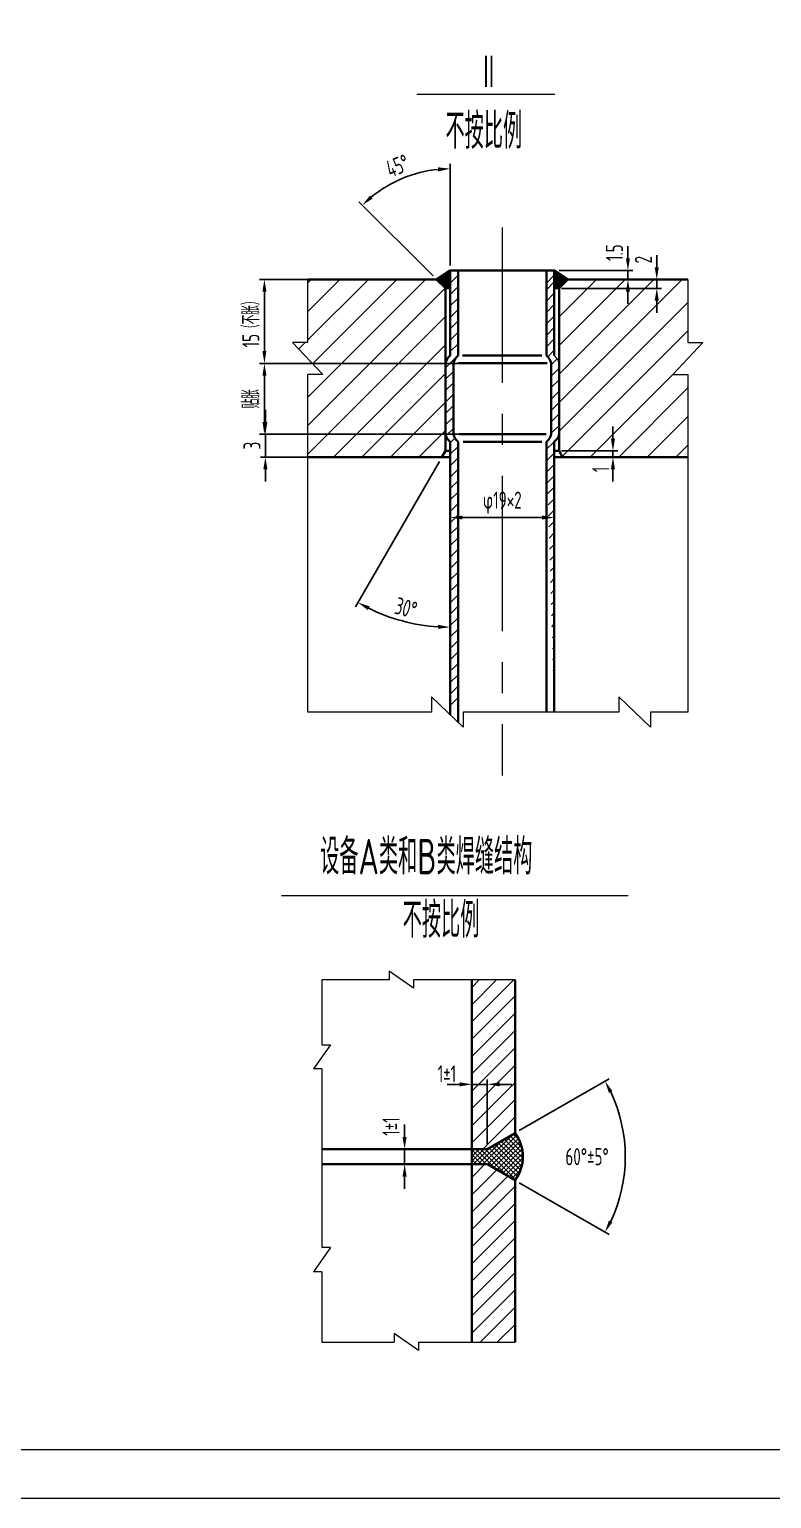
# Model space of a CAD drawing. Header units: millimetres. Extents: x -11011 to -6806, y 481 to 3451.
# Drawn here: x -10079 to -9320, y 481 to 1984 of the extents above; entities that cross this region are included whole.
import ezdxf

# ---------------------------------------------------------------- set-up
doc = ezdxf.new("R2010")
doc.units = ezdxf.units.MM
doc.header["$MEASUREMENT"] = 0
doc.header["$PDMODE"] = 3
doc.header["$PDSIZE"] = 5
doc.linetypes.add('ACAD_ISO04W100', pattern=[30, 24, -3, 0, -3])
doc.linetypes.add('CENTER', pattern=[50.8, 31.75, -6.35, 6.35, -6.35])
doc.layers.get('Defpoints').update_dxf_attribs({"linetype": 'CONTINUOUS'})
for name, color, linetype, lineweight in [('中心线', 1, 'ACAD_ISO04W100', 18), ('粗实线', 4, 'CONTINUOUS', 70), ('细实线', 7, 'CONTINUOUS', 18)]:
    doc.layers.add(name, color=color, linetype=linetype, lineweight=lineweight)
doc.styles.add('HGCAD', font='gbenor.shx', dxfattribs={"width": 0.75, "bigfont": 'gbcbig.shx'})
doc.dimstyles.new('HGCAD$0', dxfattribs={"dimscale": 5, "dimtxt": 3.5, "dimasz": 2.5, "dimexe": 1, "dimexo": 1, "dimgap": 1, "dimtad": 1, "dimdec": 0, "dimdsep": 46, "dimtxsty": 'HGCAD', "dimcen": 0, "dimadec": 0, "dimazin": 0, "dimtfac": 1, "dimtdec": 0, "dimtix": 1, "dimtmove": 2, "dimatfit": 0, "dimfxl": 0, "dimtolj": 1, "dimarcsym": 0})
doc.dimstyles.new('HGCAD$2', dxfattribs={"dimscale": 5, "dimtxt": 3.5, "dimasz": 2.5, "dimexe": 1, "dimexo": 1, "dimgap": 1, "dimtad": 2, "dimtih": 1, "dimdec": 0, "dimdsep": 46, "dimtxsty": 'HGCAD', "dimcen": 0, "dimadec": 0, "dimazin": 0, "dimtfac": 1, "dimtdec": 0, "dimtix": 1, "dimtmove": 2, "dimatfit": 0, "dimfxl": 0, "dimtolj": 1, "dimarcsym": 0})

# ---------------------------------------------------------------- blocks, each defined once
blk = doc.blocks.new('*D80')
at = {"layer": 'Defpoints', "color": 0, "linetype": 'ByBlock', "ltscale": 5}
for p in [(-9653.3, 1552.7), (-9648.4, 1561.9), (-9656.9, 1546.4), (-9712.9, 1383.8), (-9648.4, 1282.9)]:
    blk.add_point(p, dxfattribs=at)
at = {"layer": '中心线', "color": 0, "linetype": 'ByBlock', "lineweight": -2, "ltscale": 5}
blk.add_line((-9659.4, 1542.1), (-9745.3, 1393.4), dxfattribs=at)
blk.add_arc((-9648.4, 1561.2), 188.8, 243.795, 266.205, dxfattribs=at)
at = {"layer": '中心线', "color": 0, "linetype": 'ByBlock', "ltscale": 5}
for points in [[(-9732.7, 1390), (-9730.7, 1393.7), (-9742.8, 1397.7)], [(-9660.8, 1374.9), (-9660.9, 1370.8), (-9648.4, 1372.5)]]:
    blk.add_solid(points, dxfattribs=at)
at = {"layer": '中心线', "color": 0, "linetype": 'ByBlock', "ltscale": 5, "insert": (-9693.7, 1392.2), "char_height": 17.5, "attachment_point": 5, "rotation": 345, "style": 'HGCAD'}
blk.add_mtext('\\A1;30°', dxfattribs=at)
blk = doc.blocks.new('*D81')
at = {"layer": 'Defpoints', "color": 0, "linetype": 'ByBlock', "ltscale": 5}
for p in [(-9648.4, 1490.4), (-9542, 1490.4), (-9542, 1484.6)]:
    blk.add_point(p, dxfattribs=at)
at = {"layer": '中心线', "color": 0, "linetype": 'ByBlock', "lineweight": -2, "ltscale": 5}
for p, q in [((-9648.4, 1485.4), (-9648.4, 1479.6)), ((-9635.9, 1484.6), (-9554.5, 1484.6)), ((-9542, 1485.4), (-9542, 1479.6))]:
    blk.add_line(p, q, dxfattribs=at)
at = {"layer": '中心线', "color": 0, "linetype": 'ByBlock', "ltscale": 5}
for points in [[(-9635.9, 1486.7), (-9635.9, 1482.6), (-9648.4, 1484.6)], [(-9554.5, 1486.7), (-9554.5, 1482.6), (-9542, 1484.6)]]:
    blk.add_solid(points, dxfattribs=at)
at = {"layer": '中心线', "color": 0, "linetype": 'ByBlock', "ltscale": 5, "insert": (-9595.2, 1499.8), "char_height": 17.5, "attachment_point": 5, "style": 'HGCAD'}
blk.add_mtext('\\A1;φ19×2', dxfattribs=at)
blk = doc.blocks.new('*D82')
at = {"layer": 'Defpoints', "color": 0, "linetype": 'ByBlock', "ltscale": 5}
for p in [(-9539.5, 1552.7), (-9539.5, 1546.4), (-9482, 1546.4)]:
    blk.add_point(p, dxfattribs=at)
at = {"layer": '中心线', "color": 0, "linetype": 'ByBlock', "lineweight": -2, "ltscale": 5}
for p, q in [((-9482, 1565.2), (-9482, 1577.7)), ((-9534.5, 1552.7), (-9477, 1552.7)), ((-9482, 1552.7), (-9482, 1546.4)), ((-9534.5, 1546.4), (-9477, 1546.4)), ((-9482, 1533.9), (-9482, 1521.4))]:
    blk.add_line(p, q, dxfattribs=at)
at = {"layer": '中心线', "color": 0, "linetype": 'ByBlock', "ltscale": 5}
for points in [[(-9484.1, 1565.2), (-9479.9, 1565.2), (-9482, 1552.7)], [(-9484.1, 1533.9), (-9479.9, 1533.9), (-9482, 1546.4)]]:
    blk.add_solid(points, dxfattribs=at)
at = {"layer": '中心线', "color": 0, "linetype": 'ByBlock', "ltscale": 5, "insert": (-9494.4, 1533.8), "char_height": 17.5, "attachment_point": 5, "rotation": 90, "style": 'HGCAD'}
blk.add_mtext('\\A1;1', dxfattribs=at)
blk = doc.blocks.new('*D78')
at = {"layer": 'Defpoints', "color": 0, "linetype": 'ByBlock', "ltscale": 5}
for p in [(-9542, 1737.2), (-9498.3, 1728.1), (-9466.7, 1737.2)]:
    blk.add_point(p, dxfattribs=at)
at = {"layer": '中心线', "color": 0, "linetype": 'ByBlock', "lineweight": -2, "ltscale": 5}
for p, q in [((-9466.7, 1749.7), (-9466.7, 1762.2)), ((-9537, 1737.2), (-9461.7, 1737.2)), ((-9493.3, 1728.1), (-9461.7, 1728.1)), ((-9466.7, 1728.1), (-9466.7, 1737.2)), ((-9466.7, 1715.6), (-9466.7, 1703.1))]:
    blk.add_line(p, q, dxfattribs=at)
at = {"layer": '中心线', "color": 0, "linetype": 'ByBlock', "ltscale": 5}
for points in [[(-9468.8, 1749.7), (-9464.6, 1749.7), (-9466.7, 1737.2)], [(-9468.8, 1715.6), (-9464.6, 1715.6), (-9466.7, 1728.1)]]:
    blk.add_solid(points, dxfattribs=at)
at = {"layer": '中心线', "color": 0, "linetype": 'ByBlock', "ltscale": 5, "insert": (-9480.5, 1755.5), "char_height": 17.5, "attachment_point": 5, "rotation": 90, "style": 'HGCAD'}
blk.add_mtext('\\A1;1.5', dxfattribs=at)
blk = doc.blocks.new('*D83')
at = {"layer": 'Defpoints', "color": 0, "linetype": 'ByBlock', "ltscale": 5}
for p in [(-9518.9, 1728.1), (-9539.5, 1719), (-9437.2, 1719)]:
    blk.add_point(p, dxfattribs=at)
at = {"layer": '中心线', "color": 0, "linetype": 'ByBlock', "lineweight": -2, "ltscale": 5}
for p, q in [((-9437.2, 1740.6), (-9437.2, 1753.1)), ((-9513.9, 1728.1), (-9432.2, 1728.1)), ((-9437.2, 1728.1), (-9437.2, 1719)), ((-9534.5, 1719), (-9432.2, 1719)), ((-9437.2, 1706.5), (-9437.2, 1694))]:
    blk.add_line(p, q, dxfattribs=at)
at = {"layer": '中心线', "color": 0, "linetype": 'ByBlock', "ltscale": 5}
for points in [[(-9439.3, 1740.6), (-9435.1, 1740.6), (-9437.2, 1728.1)], [(-9439.3, 1706.5), (-9435.1, 1706.5), (-9437.2, 1719)]]:
    blk.add_solid(points, dxfattribs=at)
at = {"layer": '中心线', "color": 0, "linetype": 'ByBlock', "ltscale": 5, "insert": (-9450.9, 1748.3), "char_height": 17.5, "attachment_point": 5, "rotation": 90, "style": 'HGCAD'}
blk.add_mtext('\\A1;2', dxfattribs=at)
blk = doc.blocks.new('*D84')
at = {"layer": 'Defpoints', "color": 0, "linetype": 'ByBlock', "ltscale": 5}
for p in [(-9681.3, 1837), (-9662.4, 1728.1), (-9648.4, 1737.2), (-9653.3, 1719), (-9648.4, 1650.3)]:
    blk.add_point(p, dxfattribs=at)
at = {"layer": '中心线', "color": 0, "linetype": 'ByBlock', "lineweight": -2, "ltscale": 5}
for p, q in [((-9648.4, 1742.2), (-9648.4, 1846.3)), ((-9665.9, 1731.7), (-9741.9, 1807.6))]:
    blk.add_line(p, q, dxfattribs=at)
blk.add_arc((-9648.4, 1714.1), 127.2, 95.633, 129.367, dxfattribs=at)
at = {"layer": '中心线', "color": 0, "linetype": 'ByBlock', "ltscale": 5}
for points in [[(-9661, 1842.8), (-9660.8, 1838.6), (-9648.4, 1841.3)], [(-9727.7, 1810.9), (-9730.5, 1814), (-9738.3, 1804.1)]]:
    blk.add_solid(points, dxfattribs=at)
at = {"layer": '中心线', "color": 0, "linetype": 'ByBlock', "ltscale": 5, "insert": (-9702.3, 1844.3), "char_height": 17.5, "attachment_point": 5, "rotation": 22.5, "style": 'HGCAD'}
blk.add_mtext('\\A1;45°', dxfattribs=at)
blk = doc.blocks.new('*D85')
at = {"layer": 'Defpoints', "color": 0, "linetype": 'ByBlock', "ltscale": 5}
for p in [(-9614, 1569.9), (-9837.5, 1546.4), (-9721.2, 1546.4)]:
    blk.add_point(p, dxfattribs=at)
at = {"layer": '中心线', "color": 0, "linetype": 'ByBlock', "lineweight": -2, "ltscale": 5}
for p, q in [((-9837.5, 1582.4), (-9837.5, 1594.9)), ((-9619, 1569.9), (-9842.5, 1569.9)), ((-9837.5, 1569.9), (-9837.5, 1546.4)), ((-9726.2, 1546.4), (-9842.5, 1546.4)), ((-9837.5, 1533.9), (-9837.5, 1521.4))]:
    blk.add_line(p, q, dxfattribs=at)
at = {"layer": '中心线', "color": 0, "linetype": 'ByBlock', "ltscale": 5}
for points in [[(-9839.6, 1582.4), (-9835.4, 1582.4), (-9837.5, 1569.9)], [(-9839.6, 1533.9), (-9835.4, 1533.9), (-9837.5, 1546.4)]]:
    blk.add_solid(points, dxfattribs=at)
at = {"layer": '中心线', "color": 0, "linetype": 'ByBlock', "ltscale": 5, "insert": (-9851.2, 1558.2), "char_height": 17.5, "attachment_point": 5, "rotation": 90, "style": 'HGCAD'}
blk.add_mtext('\\A1;3', dxfattribs=at)
blk = doc.blocks.new('*D86')
at = {"layer": 'Defpoints', "color": 0, "linetype": 'ByBlock', "ltscale": 5}
for p in [(-9728.2, 1728.1), (-9838.5, 1642.3), (-9607.5, 1642.3)]:
    blk.add_point(p, dxfattribs=at)
at = {"layer": '中心线', "color": 0, "linetype": 'ByBlock', "lineweight": -2, "ltscale": 5}
for p, q in [((-9733.2, 1728.1), (-9843.5, 1728.1)), ((-9838.5, 1715.6), (-9838.5, 1654.8)), ((-9612.5, 1642.3), (-9843.5, 1642.3))]:
    blk.add_line(p, q, dxfattribs=at)
at = {"layer": '中心线', "color": 0, "linetype": 'ByBlock', "ltscale": 5}
for points in [[(-9840.5, 1715.6), (-9836.4, 1715.6), (-9838.5, 1728.1)], [(-9840.5, 1654.8), (-9836.4, 1654.8), (-9838.5, 1642.3)]]:
    blk.add_solid(points, dxfattribs=at)
at = {"layer": '中心线', "color": 0, "linetype": 'ByBlock', "ltscale": 5, "insert": (-9852.2, 1685.2), "char_height": 17.5, "attachment_point": 5, "rotation": 90, "style": 'HGCAD'}
blk.add_mtext('\\A1;15（不胀）', dxfattribs=at)
blk = doc.blocks.new('*D79')
at = {"layer": 'Defpoints', "color": 0, "linetype": 'ByBlock', "ltscale": 5}
for p in [(-9741.5, 1642.3), (-9838.5, 1569.9), (-9649.1, 1569.9)]:
    blk.add_point(p, dxfattribs=at)
at = {"layer": '中心线', "color": 0, "linetype": 'ByBlock', "lineweight": -2, "ltscale": 5}
for p, q in [((-9746.5, 1642.3), (-9843.5, 1642.3)), ((-9838.5, 1629.8), (-9838.5, 1582.4)), ((-9654.1, 1569.9), (-9843.5, 1569.9))]:
    blk.add_line(p, q, dxfattribs=at)
at = {"layer": '中心线', "color": 0, "linetype": 'ByBlock', "ltscale": 5}
for points in [[(-9840.5, 1629.8), (-9836.4, 1629.8), (-9838.5, 1642.3)], [(-9840.5, 1582.4), (-9836.4, 1582.4), (-9838.5, 1569.9)]]:
    blk.add_solid(points, dxfattribs=at)
at = {"layer": '中心线', "color": 0, "linetype": 'ByBlock', "ltscale": 5, "insert": (-9852.2, 1606.1), "char_height": 17.5, "attachment_point": 5, "rotation": 90, "style": 'HGCAD'}
blk.add_mtext('\\A1;贴胀', dxfattribs=at)
blk = doc.blocks.new('*D89')
at = {"layer": 'Defpoints', "color": 0, "linetype": 'ByBlock'}
for p in [(-9610.5, 905), (-9626.4, 860.2), (-9610.5, 838.8)]:
    blk.add_point(p, dxfattribs=at)
at = {"layer": '中心线', "color": 0, "linetype": 'ByBlock', "lineweight": -2}
for p, q in [((-9638.9, 905), (-9651.4, 905)), ((-9626.4, 865.2), (-9626.4, 910)), ((-9626.4, 905), (-9610.5, 905)), ((-9610.5, 843.8), (-9610.5, 910)), ((-9598, 905), (-9585.5, 905))]:
    blk.add_line(p, q, dxfattribs=at)
at = {"layer": '中心线', "color": 0, "linetype": 'ByBlock'}
for points in [[(-9638.9, 907.1), (-9638.9, 902.9), (-9626.4, 905)], [(-9598, 907.1), (-9598, 902.9), (-9610.5, 905)]]:
    blk.add_solid(points, dxfattribs=at)
at = {"layer": '中心线', "color": 0, "linetype": 'ByBlock', "insert": (-9651.8, 915.8), "char_height": 17.5, "attachment_point": 5, "style": 'HGCAD'}
blk.add_mtext('\\A1;1±1', dxfattribs=at)
blk = doc.blocks.new('*D90')
at = {"layer": 'Defpoints', "color": 0, "linetype": 'ByBlock'}
for p in [(-9695.1, 838.8), (-9695.1, 823.2), (-9695.1, 823.2)]:
    blk.add_point(p, dxfattribs=at)
at = {"layer": '中心线', "color": 0, "linetype": 'ByBlock', "lineweight": -2}
for p, q in [((-9695.1, 851.3), (-9695.1, 863.8)), ((-9695.1, 838.8), (-9695.1, 823.2)), ((-9695.1, 810.7), (-9695.1, 798.2))]:
    blk.add_line(p, q, dxfattribs=at)
at = {"layer": '中心线', "color": 0, "linetype": 'ByBlock'}
for points in [[(-9697.2, 851.3), (-9693, 851.3), (-9695.1, 838.8)], [(-9697.2, 810.7), (-9693, 810.7), (-9695.1, 823.2)]]:
    blk.add_solid(points, dxfattribs=at)
at = {"layer": '中心线', "color": 0, "linetype": 'ByBlock', "insert": (-9709, 861.8), "char_height": 17.5, "attachment_point": 5, "rotation": 90, "style": 'HGCAD'}
blk.add_mtext('\\A1;1±1', dxfattribs=at)
blk = doc.blocks.new('*D91')
at = {"layer": 'Defpoints', "color": 0, "linetype": 'ByBlock'}
for p in [(-9582.1, 855.2), (-9610.5, 838.8), (-9610.5, 823.2), (-9582.1, 806.9), (-9471.8, 804.2)]:
    blk.add_point(p, dxfattribs=at)
at = {"layer": '中心线', "color": 0, "linetype": 'ByBlock', "lineweight": -2}
for p, q in [((-9577.8, 857.7), (-9485.8, 910.8)), ((-9577.8, 804.4), (-9485.8, 751.3))]:
    blk.add_line(p, q, dxfattribs=at)
blk.add_arc((-9624, 831), 154.6, 334.6353, 25.3647, dxfattribs=at)
at = {"layer": '中心线', "color": 0, "linetype": 'ByBlock'}
for points in [[(-9486.2, 896.3), (-9482.5, 898.2), (-9490.2, 908.3)], [(-9482.5, 763.9), (-9486.2, 765.8), (-9490.2, 753.8)]]:
    blk.add_solid(points, dxfattribs=at)
at = {"layer": '中心线', "color": 0, "linetype": 'ByBlock', "insert": (-9508.5, 831), "char_height": 17.5, "attachment_point": 5, "style": 'HGCAD'}
blk.add_mtext('\\A1;60°±5°', dxfattribs=at)
blk = doc.blocks.new('HGCAD#HGTFTK~A1H~HGCAD图框')
at = {"layer": '细实线', "color": 7}
blk.add_lwpolyline([(10, -10), (-831, -10), (-831, 584), (10, 584)], close=True, dxfattribs=at)
at = {"layer": '细实线', "color": 2}
blk.add_lwpolyline([(0, 0), (-806, 0), (-806, 574), (0, 574)], close=True, dxfattribs=at)

msp = doc.modelspace()

# ---------------------------------------------------------------- hatches: boundary and pattern name
at = {"layer": '中心线', "linetype": 'ByBlock', "ltscale": 5}
h = msp.add_hatch(dxfattribs=at)
h.set_pattern_fill('ANSI31', color=0, scale=6.5, style=0)
h.set_pattern_definition([(45, (-7911.797, -2317.83), (-14.59292, 14.59292), [])])
h.paths.add_polyline_path([(-9656.92, 1546.42), (-9653.3, 1552.68), (-9653.3, 1569.92), (-9653.3, 1642.35), (-9653.3, 1719.04), (-9662.38, 1728.13), (-9794.1, 1728.13), (-9794.1, 1663.57), (-9809.6, 1663.57), (-9778.61, 1631.07), (-9794.1, 1631.07), (-9794.1, 1546.42)])
h.paths.add_polyline_path([(-9537.07, 1569.92), (-9537.07, 1552.68), (-9533.46, 1546.42), (-9405.42, 1546.42), (-9405.42, 1631.07), (-9420.92, 1631.07), (-9389.93, 1663.57), (-9405.42, 1663.57), (-9405.42, 1728.13), (-9527.99, 1728.13), (-9537.07, 1719.04), (-9537.07, 1642.35)])
h.paths.add_polyline_path([(-9464.07, 1740.38), (-9464.07, 1756.19), (-9437.82, 1756.19), (-9437.82, 1740.38)], flags=9)
at = {"layer": '中心线', "linetype": 'ByBlock', "lineweight": 35, "ltscale": 5}
for points in [[(-9648.38, 1737.2), (-9662.38, 1728.13), (-9653.3, 1719.04), (-9648.38, 1719.04)], [(-9527.99, 1728.13), (-9541.99, 1737.2), (-9541.99, 1719.04), (-9537.07, 1719.04)]]:
    msp.add_hatch(color=0, dxfattribs=at).paths.add_polyline_path(points)
at = {"layer": '中心线', "linetype": 'ByBlock', "ltscale": 5}
h = msp.add_hatch(dxfattribs=at)
h.set_pattern_fill('ANSI31', color=0, scale=2.6, style=0)
h.set_pattern_definition([(45, (-7911.797, -2317.829), (-5.837166, 5.837166), [])])
edge = h.paths.add_edge_path()
edge.add_line((-9541.99, 1561.93), (-9541.99, 1285.73))
edge.add_line((-9550.06, 1561.93), (-9550.06, 1285.73))
edge.add_arc((-9559.41, 1573.21), 14.65, 309.68694, 347.03222)
edge.add_arc((-9551.35, 1573.21), 14.65, 309.68694, 347.03222)
h = msp.add_hatch(dxfattribs=at)
h.set_pattern_fill('ANSI31', color=0, scale=100, style=0)
h.set_pattern_definition([(45, (-8665.803, 1381.433), (-8.83883, 8.83883), [])])
h.paths.add_polyline_path([(-9582.15, 1011.91), (-9626.45, 1011.91), (-9626.45, 838.84), (-9610.48, 838.84), (-9582.15, 855.2)])
h.paths.add_polyline_path([(-9582.15, 806.87), (-9610.48, 823.23), (-9626.45, 823.23), (-9626.45, 641.42), (-9582.15, 641.42)])
at = {"layer": '细实线', "linetype": 'ByBlock', "ltscale": 5}
h = msp.add_hatch(dxfattribs=at)
h.set_pattern_fill('ANSI37', color=0, scale=1.089, style=0)
h.set_pattern_definition([(45, (-7943.464, -3671.252), (-2.4448747, 2.4448747), []), (135, (-7943.464, -3671.252), (-2.4448747, -2.4448747), [])])
h.paths.add_polyline_path([(-9582.15, 855.2), (-9610.48, 838.84), (-9626.45, 838.84), (-9626.45, 823.23), (-9610.48, 823.23), (-9582.15, 806.87, 0.3341413)])

# ---------------------------------------------------------------- linework, layer by layer
at = {"layer": '中心线', "color": 0, "linetype": 'ByBlock', "ltscale": 5}
for p, q in [((-9682.75, 1917.43), (-9541.55, 1917.43)), ((-9794.1, 1663.57), (-9794.1, 1728.13)), ((-9648.38, 1724.38), (-9640.31, 1732.45)), ((-9550.06, 1724.38), (-9541.99, 1732.45)), ((-9405.42, 1728.13), (-9405.42, 1663.57)), ((-9648.38, 1712.71), (-9640.31, 1720.78)), ((-9550.06, 1717.64), (-9541.99, 1725.7)), ((-9550.06, 1705.96), (-9541.99, 1714.03)), ((-9648.38, 1701.04), (-9640.31, 1709.1)), ((-9550.06, 1694.29), (-9541.99, 1702.35)), ((-9648.38, 1689.36), (-9640.31, 1697.43)), ((-9648.38, 1677.69), (-9640.31, 1685.75)), ((-9550.06, 1682.61), (-9541.99, 1690.68)), ((-9648.38, 1666.01), (-9640.31, 1674.08)), ((-9550.06, 1670.94), (-9541.99, 1679)), ((-9794.1, 1663.57), (-9809.6, 1663.57)), ((-9809.6, 1663.57), (-9778.61, 1631.07)), ((-9648.38, 1654.34), (-9640.31, 1662.4)), ((-9550.06, 1659.26), (-9541.99, 1667.33)), ((-9548.65, 1649), (-9541.99, 1655.66)), ((-9389.93, 1663.57), (-9420.92, 1631.07)), ((-9405.42, 1663.57), (-9389.93, 1663.57)), ((-9653.3, 1637.74), (-9640.31, 1650.73)), ((-9545.14, 1640.84), (-9539.01, 1646.96)), ((-9794.1, 1285.73), (-9794.1, 1631.07)), ((-9778.61, 1631.07), (-9794.1, 1631.07)), ((-9653.3, 1626.07), (-9645.23, 1634.13)), ((-9545.14, 1629.16), (-9537.07, 1637.23)), ((-9545.14, 1617.49), (-9537.07, 1625.55)), ((-9420.92, 1631.07), (-9405.42, 1631.07)), ((-9405.42, 1631.07), (-9405.42, 1285.73)), ((-9653.3, 1614.39), (-9645.23, 1622.46)), ((-9653.3, 1602.72), (-9645.23, 1610.79)), ((-9545.14, 1605.81), (-9537.07, 1613.88)), ((-9653.3, 1591.05), (-9645.23, 1599.11)), ((-9545.14, 1594.14), (-9537.07, 1602.21)), ((-9653.3, 1579.37), (-9645.23, 1587.44)), ((-9545.14, 1582.47), (-9537.07, 1590.53)), ((-9545.14, 1570.79), (-9537.07, 1578.86)), ((-9652.79, 1568.2), (-9645.23, 1575.76)), ((-9648.38, 1560.94), (-9643.57, 1565.75)), ((-9648.38, 1549.27), (-9640.31, 1557.33)), ((-9648.38, 1537.59), (-9640.31, 1545.66)), ((-9648.38, 1525.92), (-9640.31, 1533.99)), ((-9648.38, 1514.25), (-9640.31, 1522.31)), ((-9648.38, 1502.57), (-9640.31, 1510.64)), ((-9648.38, 1490.9), (-9640.31, 1498.96)), ((-9648.38, 1479.22), (-9640.31, 1487.29)), ((-9648.38, 1467.55), (-9640.31, 1475.61)), ((-9648.38, 1455.87), (-9640.31, 1463.94)), ((-9648.38, 1444.2), (-9640.31, 1452.27)), ((-9648.38, 1432.53), (-9640.31, 1440.59)), ((-9648.38, 1420.85), (-9640.31, 1428.92)), ((-9648.38, 1409.18), (-9640.31, 1417.24)), ((-9648.38, 1397.5), (-9640.31, 1405.57)), ((-9648.38, 1385.83), (-9640.31, 1393.89)), ((-9648.38, 1374.15), (-9640.31, 1382.22)), ((-9648.38, 1362.48), (-9640.31, 1370.55)), ((-9648.38, 1350.81), (-9640.31, 1358.87)), ((-9648.38, 1339.13), (-9640.31, 1347.2)), ((-9648.38, 1327.46), (-9640.31, 1335.52)), ((-9648.38, 1315.78), (-9640.31, 1323.85)), ((-9648.38, 1304.11), (-9640.31, 1312.17)), ((-9667.6, 1301.33), (-9635.1, 1270.13)), ((-9667.6, 1301.33), (-9667.6, 1285.73)), ((-9648.38, 1292.43), (-9640.31, 1300.5)), ((-9476.09, 1301.33), (-9443.59, 1270.13)), ((-9476.09, 1301.33), (-9476.09, 1285.73)), ((-9667.6, 1285.73), (-9794.1, 1285.73)), ((-9635.1, 1285.73), (-9635.1, 1270.13)), ((-9476.09, 1285.73), (-9635.1, 1285.73)), ((-9443.59, 1285.73), (-9443.59, 1270.13)), ((-9405.42, 1285.73), (-9443.59, 1285.73)), ((-9821.13, 1098.17), (-9466.41, 1098.17)), ((-9710.81, 1020.62), (-9710.81, 1011.91)), ((-9686.13, 1003.2), (-9710.81, 1020.62)), ((-9686.13, 1011.91), (-9686.13, 1003.2)), ((-9771, 945.38), (-9788.42, 920.69)), ((-9779.71, 945.38), (-9771, 945.38)), ((-9779.71, 920.69), (-9788.42, 920.69)), ((-9771, 738.1), (-9788.42, 713.42)), ((-9771, 738.1), (-9779.71, 738.1)), ((-9779.71, 713.42), (-9788.42, 713.42)), ((-9680.93, 632.71), (-9705.61, 650.13)), ((-9705.61, 650.13), (-9705.61, 641.42)), ((-9680.93, 641.42), (-9680.93, 632.71))]:
    msp.add_line(p, q, dxfattribs=at)
at = {"layer": '中心线', "linetype": 'CENTER', "ltscale": 5}
msp.add_line((-9595.19, 1781.28), (-9595.19, 1220.94), dxfattribs=at)
at = {"layer": '中心线', "color": 0, "linetype": 'ByBlock', "lineweight": 35, "ltscale": 5}
for p, q in [((-9648.38, 1737.2), (-9662.38, 1728.13)), ((-9648.38, 1737.2), (-9648.38, 1650.33)), ((-9541.99, 1737.2), (-9527.99, 1728.13)), ((-9653.3, 1719.04), (-9648.38, 1719.04)), ((-9537.07, 1719.04), (-9541.99, 1719.04)), ((-9626.45, 641.42), (-9626.45, 1011.91)), ((-9582.15, 855.2), (-9582.15, 1011.91)), ((-9610.48, 838.84), (-9582.15, 855.2)), ((-9779.71, 838.84), (-9610.48, 838.84)), ((-9779.71, 823.23), (-9610.48, 823.23)), ((-9610.48, 823.23), (-9582.15, 806.87)), ((-9582.15, 641.42), (-9582.15, 806.87))]:
    msp.add_line(p, q, dxfattribs=at)
at = {"layer": '中心线', "color": 0, "linetype": 'ByBlock', "ltscale": 5}
msp.add_arc((-9551.35, 1639.06), 14.65, 12.96778, 50.31306, dxfattribs=at)
at = {"layer": '中心线', "color": 0, "linetype": 'ByBlock', "lineweight": 35, "ltscale": 5}
msp.add_arc((-9614.27, 831.03), 40.19, 323.04679, 36.95321, dxfattribs=at)
at = {"layer": '粗实线', "color": 0, "linetype": 'ByBlock', "lineweight": 35, "ltscale": 5}
for p, q in [((-9662.38, 1728.13), (-9794.1, 1728.13)), ((-9653.3, 1719.04), (-9662.38, 1728.13)), ((-9648.38, 1737.2), (-9541.99, 1737.2)), ((-9648.38, 1737.2), (-9648.38, 1650.33)), ((-9640.31, 1737.2), (-9640.31, 1650.33)), ((-9550.06, 1737.2), (-9550.06, 1650.33)), ((-9541.99, 1737.2), (-9541.99, 1650.33)), ((-9537.07, 1719.04), (-9527.99, 1728.13)), ((-9527.99, 1728.13), (-9405.42, 1728.13)), ((-9653.3, 1642.35), (-9653.3, 1719.04)), ((-9537.07, 1642.35), (-9537.07, 1719.04)), ((-9653.3, 1642.35), (-9653.3, 1569.92)), ((-9645.23, 1642.35), (-9645.23, 1569.92)), ((-9640.33, 1642.35), (-9549.43, 1642.35)), ((-9635.82, 1650.33), (-9554.91, 1650.33)), ((-9545.14, 1642.35), (-9545.14, 1569.92)), ((-9537.07, 1642.35), (-9537.07, 1569.92)), ((-9653.3, 1569.92), (-9653.3, 1552.68)), ((-9639.29, 1569.92), (-9550.34, 1569.92)), ((-9537.07, 1569.92), (-9537.07, 1552.68)), ((-9653.3, 1552.68), (-9656.92, 1546.42)), ((-9648.38, 1552.68), (-9653.3, 1552.68)), ((-9648.38, 1561.93), (-9648.38, 1282.88)), ((-9640.31, 1561.93), (-9640.31, 1275.14)), ((-9635.2, 1561.93), (-9554.61, 1561.93)), ((-9550.06, 1561.93), (-9550.06, 1285.73)), ((-9541.99, 1561.93), (-9541.99, 1285.73)), ((-9541.99, 1552.68), (-9537.07, 1552.68)), ((-9537.07, 1552.68), (-9533.46, 1546.42)), ((-9648.38, 1546.42), (-9794.1, 1546.42)), ((-9541.99, 1546.42), (-9405.42, 1546.42))]:
    msp.add_line(p, q, dxfattribs=at)
for centre, start, end in [((-9639.02, 1639.06), 129.68694, 167.03222), ((-9630.96, 1639.06), 129.68694, 167.03222), ((-9559.41, 1639.06), 12.96778, 50.31306), ((-9639.02, 1573.21), 192.96778, 230.31306), ((-9630.96, 1573.21), 192.96778, 230.31306), ((-9559.41, 1573.21), 309.68694, 347.03222), ((-9551.35, 1573.21), 309.68694, 347.03222)]:
    msp.add_arc(centre, 14.65, start, end, dxfattribs=at)
at = {"layer": '细实线', "color": 0, "linetype": 'ByBlock', "ltscale": 5}
for p, q in [((-9710.81, 1011.91), (-9779.71, 1011.91)), ((-9779.71, 1011.91), (-9779.71, 945.38)), ((-9582.15, 1011.91), (-9686.13, 1011.91)), ((-9779.71, 920.69), (-9779.71, 738.1)), ((-9779.71, 713.42), (-9779.71, 641.42)), ((-9779.71, 641.42), (-9705.61, 641.42)), ((-9680.93, 641.42), (-9582.15, 641.42))]:
    msp.add_line(p, q, dxfattribs=at)

# ---------------------------------------------------------------- block references
at = {"layer": '粗实线', "ltscale": 5, "xscale": 5, "yscale": 5, "zscale": 5}
msp.add_blockref('HGCAD#HGTFTK~A1H~HGCAD图框', (-6855.91, 531.35), dxfattribs=at)

# ---------------------------------------------------------------- texts
at = {"layer": '中心线', "color": 0, "linetype": 'ByBlock', "ltscale": 5, "char_height": 36.3, "attachment_point": 1, "style": 'HGCAD'}
for s, insert, width in [('Ⅱ', (-9618.84, 1957.77), 66.2576), ('不按比例', (-9653.25, 1898.03), 194.2811), ('设备A类和B类焊缝结构', (-9781.45, 1156.04), 335.8023), ('不按比例', (-9697.02, 1091.17), 126.9912)]:
    msp.add_mtext(s, dxfattribs=dict(at, insert=insert, width=width))

# ---------------------------------------------------------------- dimensions: what is measured, and where the dimension line sits
at = {"layer": '中心线', "color": 0, "linetype": 'ByBlock', "ltscale": 5}
for base, line1, line2, picture, middle in [((-9681.3, 1836.98), ((-9648.38, 1737.2), (-9648.38, 1650.33)), ((-9653.3, 1719.04), (-9662.38, 1728.13)), '*D84', (-9702.32, 1844.34)), ((-9712.94, 1383.84), ((-9648.38, 1561.93), (-9648.38, 1282.88)), ((-9653.3, 1552.68), (-9656.92, 1546.42)), '*D80', (-9693.67, 1392.17))]:
    dim = msp.add_angular_dim_2l(base=base, line1=line1, line2=line2, dimstyle='HGCAD$2', override={"dimtad": 1, "dimtih": 0}, dxfattribs=at)
    dim.commit()
    dim.dimension.update_dxf_attribs({"geometry": picture, "text_midpoint": middle})
for base, p1, p2, text, picture, middle in [((-9466.71, 1737.2), (-9498.3, 1728.13), (-9541.99, 1737.2), '1.5', '*D78', (-9480.46, 1755.49)), ((-9437.19, 1719.04), (-9518.86, 1728.13), (-9539.53, 1719.04), '2', '*D83', (-9450.94, 1748.28)), ((-9481.98, 1546.42), (-9539.53, 1552.68), (-9539.53, 1546.42), '1', '*D82', (-9494.35, 1533.82))]:
    dim = msp.add_linear_dim(base=base, p1=p1, p2=p2, angle=90, text=text, dimstyle='HGCAD$0', dxfattribs=at)
    dim.commit()
    dim.dimension.update_dxf_attribs({"geometry": picture, "text_midpoint": middle, "dimtype": 160})
for base, p1, p2, text, picture, middle in [((-9838.46, 1642.35), (-9728.24, 1728.13), (-9607.46, 1642.35), '15（不胀）', '*D86', (-9852.21, 1685.24)), ((-9838.46, 1569.92), (-9741.49, 1642.35), (-9649.09, 1569.92), '贴胀', '*D79', (-9852.21, 1606.13)), ((-9837.5, 1546.42), (-9613.96, 1569.92), (-9721.24, 1546.42), '3', '*D85', (-9851.25, 1558.17))]:
    dim = msp.add_linear_dim(base=base, p1=p1, p2=p2, angle=90, text=text, dimstyle='HGCAD$0', dxfattribs=at)
    dim.commit()
    dim.dimension.update_dxf_attribs({"geometry": picture, "text_midpoint": middle})
dim = msp.add_linear_dim(base=(-9541.99, 1484.65), p1=(-9648.38, 1490.37), p2=(-9541.99, 1490.37), text='φ19×2', dimstyle='HGCAD$0', override={"dimscale": 5}, dxfattribs=at)
dim.commit()
dim.dimension.update_dxf_attribs({"geometry": '*D81', "text_midpoint": (-9595.19, 1499.85)})
at = {"layer": '中心线', "color": 0, "linetype": 'ByBlock'}
dim = msp.add_linear_dim(base=(-9610.48, 904.97), p1=(-9626.45, 860.24), p2=(-9610.48, 838.84), text='1±1', dimstyle='HGCAD$0', override={"dimtad": 2, "dimtih": 1}, dxfattribs=at)
dim.commit()
dim.dimension.update_dxf_attribs({"geometry": '*D89', "text_midpoint": (-9651.77, 915.81), "dimtype": 160})
dim = msp.add_angular_dim_2l(base=(-9471.79, 804.2), line1=((-9610.48, 823.23), (-9582.15, 806.87)), line2=((-9610.48, 838.84), (-9582.15, 855.2)), text='<>±5°', dimstyle='HGCAD$2', dxfattribs=at)
dim.commit()
dim.dimension.update_dxf_attribs({"geometry": '*D91', "text_midpoint": (-9508.52, 831.03)})
dim = msp.add_linear_dim(base=(-9695.09, 823.23), p1=(-9695.09, 838.84), p2=(-9695.09, 823.23), angle=90, text='1±1', dimstyle='HGCAD$0', override={"dimtad": 2, "dimtih": 1}, dxfattribs=at)
dim.commit()
dim.dimension.update_dxf_attribs({"geometry": '*D90', "text_midpoint": (-9708.97, 861.77), "dimtype": 160})

doc.saveas('drawing.dxf')
